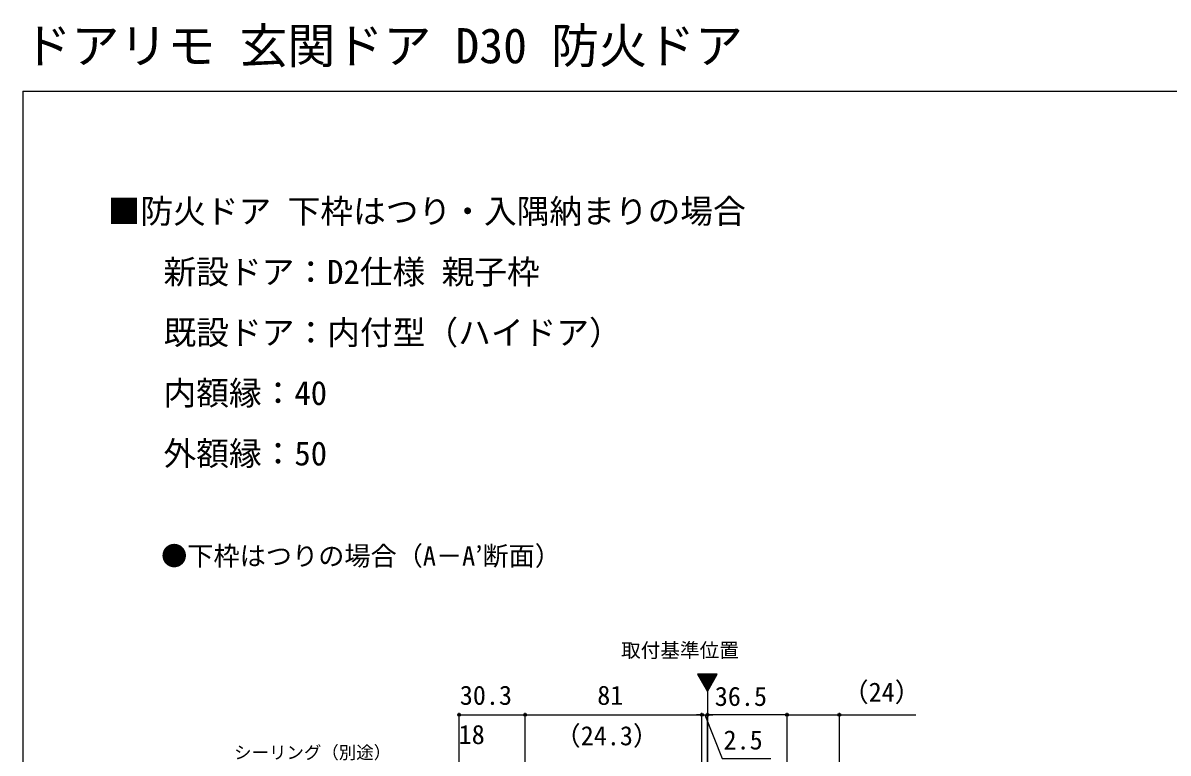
# Model space of a CAD drawing. Units: millimetres, scale not verified. Extents: x -525 to 525, y -783 to 779.
# Drawn here: x -525 to 0, y 444 to 779 of the extents above; entities that cross this region are included whole.
import ezdxf
from ezdxf.enums import TextEntityAlignment as Align

# ---------------------------------------------------------------- set-up
doc = ezdxf.new("R2010")
doc.units = ezdxf.units.MM
doc.header["$LTSCALE"] = 4
for name, color, linetype in [('0-1_USER1', 3, 'Continuous'), ('0-4_YKK_12', 2, 'Continuous'), ('0-7_YKK_D', 6, 'Continuous'), ('0-8_YKK_ZWAK', 7, 'Continuous')]:
    doc.layers.add(name, color=color, linetype=linetype)
doc.styles.add('ＭＳ ゴシック', font='')
doc.styles.get('ＭＳ ゴシック').set_extended_font_data('MS Gothic')

msp = doc.modelspace()

# ---------------------------------------------------------------- linework, layer by layer
at = {"layer": '0-4_YKK_12'}
for p, q in [((-215.575, 479.6), (-215.279, 479.896)), ((-215.316, 479.151), (-214.571, 479.896)), ((-215.057, 478.703), (-213.864, 479.896)), ((-214.799, 478.255), (-213.157, 479.896)), ((-214.54, 477.807), (-212.45, 479.896)), ((-214.281, 477.358), (-211.743, 479.896)), ((-214.022, 476.91), (-211.036, 479.896)), ((-213.763, 476.462), (-210.329, 479.896)), ((-213.505, 476.013), (-209.622, 479.896)), ((-213.246, 475.565), (-208.915, 479.896)), ((-212.987, 475.117), (-208.207, 479.896)), ((-212.728, 474.669), (-207.5, 479.896)), ((-212.469, 474.22), (-206.793, 479.896)), ((-212.21, 473.772), (-207.427, 478.555)), ((-211.952, 473.324), (-208.393, 476.882)), ((-211.693, 472.875), (-209.359, 475.209)), ((-211.434, 472.427), (-210.325, 473.536)), ((-211.2, 472.021), (-211.2, 118.742))]:
    msp.add_line(p, q, dxfattribs=at)
msp.add_lwpolyline([(-215.746, 479.896), (-211.2, 472.021), (-206.653, 479.896)], close=True, dxfattribs=at)
at = {"layer": '0-7_YKK_D'}
for p, q in [((-325, 355.715), (-325, 462.199)), ((-294.7, 317.7), (-294.7, 462.199)), ((-294.7, 317.7), (-294.7, 462.199)), ((-213.7, 419.199), (-213.7, 462.199)), ((-213.7, 317.7), (-213.7, 462.199)), ((-211.2, 318.2), (-211.2, 462.199)), ((-211.2, 318.206), (-211.2, 462.199)), ((-174.7, 321.2), (-174.7, 462.199)), ((-174.7, 321.2), (-174.7, 462.199)), ((-150.7, 321.2), (-150.7, 462.199)), ((-325, 461.199), (-294.7, 461.199)), ((-294.7, 461.199), (-213.7, 461.199)), ((-213.7, 461.199), (-216.25, 461.199)), ((-213.7, 461.199), (-211.2, 461.199)), ((-213.7, 461.199), (-211.2, 461.199)), ((-174.7, 461.199), (-211.2, 461.199)), ((-211.2, 461.199), (-208.65, 461.199))]:
    msp.add_line(p, q, dxfattribs=at)
for points in [[(-212.45, 461.199), (-204.414, 441.199), (-182.187, 441.199)], [(-174.7, 461.199), (-150.7, 461.199), (-115.581, 461.199)]]:
    msp.add_lwpolyline(points, dxfattribs=at)
for centre in [(-325, 461.199), (-294.7, 461.199), (-294.7, 461.199), (-213.7, 461.199), (-213.7, 461.199), (-211.2, 461.199), (-211.2, 461.199), (-174.7, 461.199), (-174.7, 461.199), (-150.7, 461.199)]:
    msp.add_circle(centre, 0.637, dxfattribs=at)
at = {"layer": '0-8_YKK_ZWAK'}
for q in [(-525, -782.8), (525, 747.2)]:
    msp.add_line((-525, 747.2), q, dxfattribs=at)

# ---------------------------------------------------------------- texts
at = {"layer": '0-1_USER1', "style": 'ＭＳ ゴシック'}
for s, height, p in [('ドアリモ 玄関ドア D30 防火ドア', 16.13, (-524.75, 755.2)), ('■防火ドア 下枠はつり・入隅納まりの場合', 11, (-486.153, 683.388)), ('   新設ドア：D2仕様 親子枠', 11, (-483, 655.575)), ('\u3000 既設ドア：内付型（ハイドア）', 11, (-483, 627.763)), ('   内額縁：40', 11, (-483, 600.035)), ('   外額縁：50', 11, (-483, 572.308)), ('●下枠はつりの場合（A－A’断面）', 8.798, (-461.636, 527.086)), ('取付基準位置', 6.598, (-250.767, 485.564))]:
    msp.add_text(s, height=height, dxfattribs=at).set_placement(p, align=Align.BOTTOM_LEFT)
at = {"layer": '0-7_YKK_D', "style": 'ＭＳ ゴシック'}
for s, height, p in [('30.3', 8.798, (-324.713, 463.199)), ('81', 8.798, (-261.7, 463.199)), ('36.5', 8.798, (-207.813, 462.699)), ('（24）', 8.798, (-149.286, 464.631)), ('（24.3）', 8.798, (-281.286, 444.631)), ('18', 8.798, (-325.238, 445.199)), ('2.5', 8.798, (-203.801, 442.699)), ('シーリング（別途）', 5.865, (-428.179, 439.302))]:
    msp.add_text(s, height=height, dxfattribs=at).set_placement(p, align=Align.BOTTOM_LEFT)

doc.saveas('drawing.dxf')
